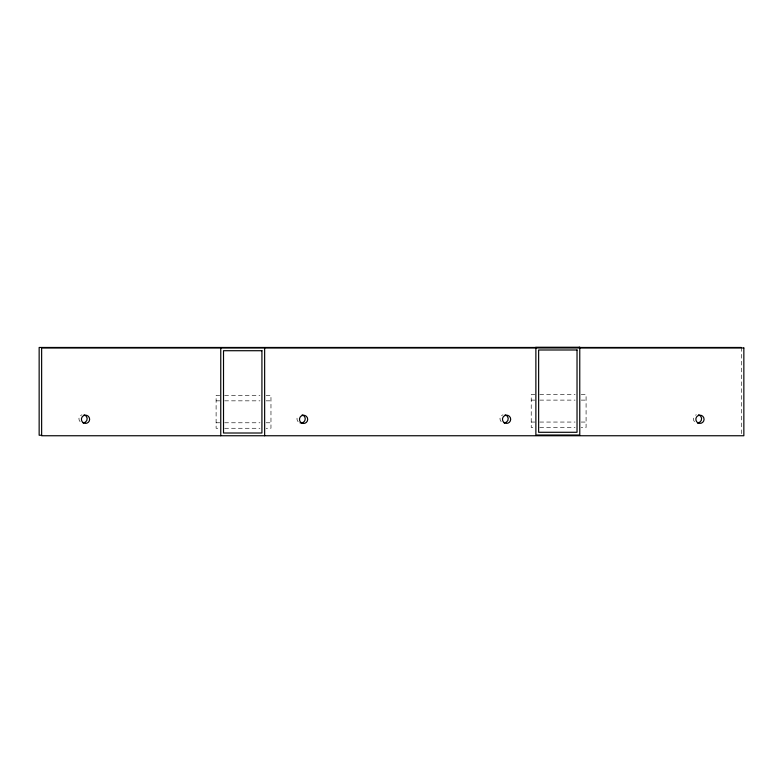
<?xml version="1.0" encoding="UTF-8"?>
<svg xmlns="http://www.w3.org/2000/svg" width="783" height="783" viewBox="0 0 783 783"><rect width="100%" height="100%" fill="white"/><g stroke="black" fill="none" stroke-linecap="round" stroke-linejoin="round"><path stroke-width="0.59" stroke-dasharray="3.92 2.94" d="M534.887 394.632L531.226 394.632L531.226 427.547L534.887 427.547M539.761 394.632L575.114 394.632M581.211 394.632L586.085 394.632L586.085 427.547L581.211 427.547M219.769 395.356L216.108 395.356L216.108 428.272L219.769 428.272M224.643 395.356L259.995 395.356M266.093 395.356L270.967 395.356L270.967 428.272L266.093 428.272M531.226 400.113L534.887 400.113M539.761 400.113L575.114 400.113M581.211 400.113L586.085 400.113M216.108 400.837L219.769 400.837M224.643 400.837L259.995 400.837M266.093 400.837L270.967 400.837M531.226 422.057L534.887 422.057M539.761 422.057L575.114 422.057M581.211 422.057L586.085 422.057M216.108 422.781L219.769 422.781M224.643 422.781L259.995 422.781M266.093 422.781L270.967 422.781M539.761 427.547L575.114 427.547M224.643 428.272L259.995 428.272M741.364 347.466L741.364 435.24M694.56 421.694A4.111 4.111 0 0 1 694.56 415.871M695.412 415.215A4.111 4.111 0 0 1 696.41 414.804M501.179 421.694A4.111 4.111 0 0 1 503.029 414.804M298.186 421.753A4.111 4.111 0 0 1 298.186 415.939M80.13 421.694A4.111 4.111 0 0 1 81.97 414.804"/><path stroke-width="1.17" d="M535.836 347.466L39.15 347.466L39.15 435.24L41.597 435.24M578.657 347.466L741.364 347.466M264.644 347.975L264.644 435.749M220.757 347.975L220.757 435.749M698.534 414.804A4.111 4.111 0 0 1 697.477 422.898M505.152 414.804A4.111 4.111 0 0 1 504.086 422.898M302.16 414.873A4.111 4.111 0 0 1 305.067 419.913A4.111 4.111 0 0 1 300.026 422.82M84.104 414.804A4.111 4.111 0 0 1 83.037 422.898M579.763 347.251L535.875 347.251L535.875 435.025L579.763 435.025L579.763 347.251M743.85 347.975L41.636 347.975L41.636 435.749L743.85 435.749L743.85 347.975M577.032 349.991L538.635 349.991L538.635 432.285L577.032 432.285L577.032 349.991M261.923 350.715L223.517 350.715L223.517 433.009L261.923 433.009L261.923 350.715M697.907 422.849A4.111 4.111 0 0 0 704.074 419.287A4.111 4.111 0 0 0 697.907 415.724A4.111 4.111 0 0 0 697.907 422.849M504.526 422.849A4.111 4.111 0 0 0 510.692 419.287A4.111 4.111 0 0 0 504.526 415.724A4.111 4.111 0 0 0 504.526 422.849M301.524 422.918A4.111 4.111 0 0 0 307.699 419.355A4.111 4.111 0 0 0 301.524 415.793A4.111 4.111 0 0 0 301.524 422.918M83.468 422.849A4.111 4.111 0 0 0 89.644 419.287A4.111 4.111 0 0 0 83.468 415.724A4.111 4.111 0 0 0 83.468 422.849"/></g></svg>
